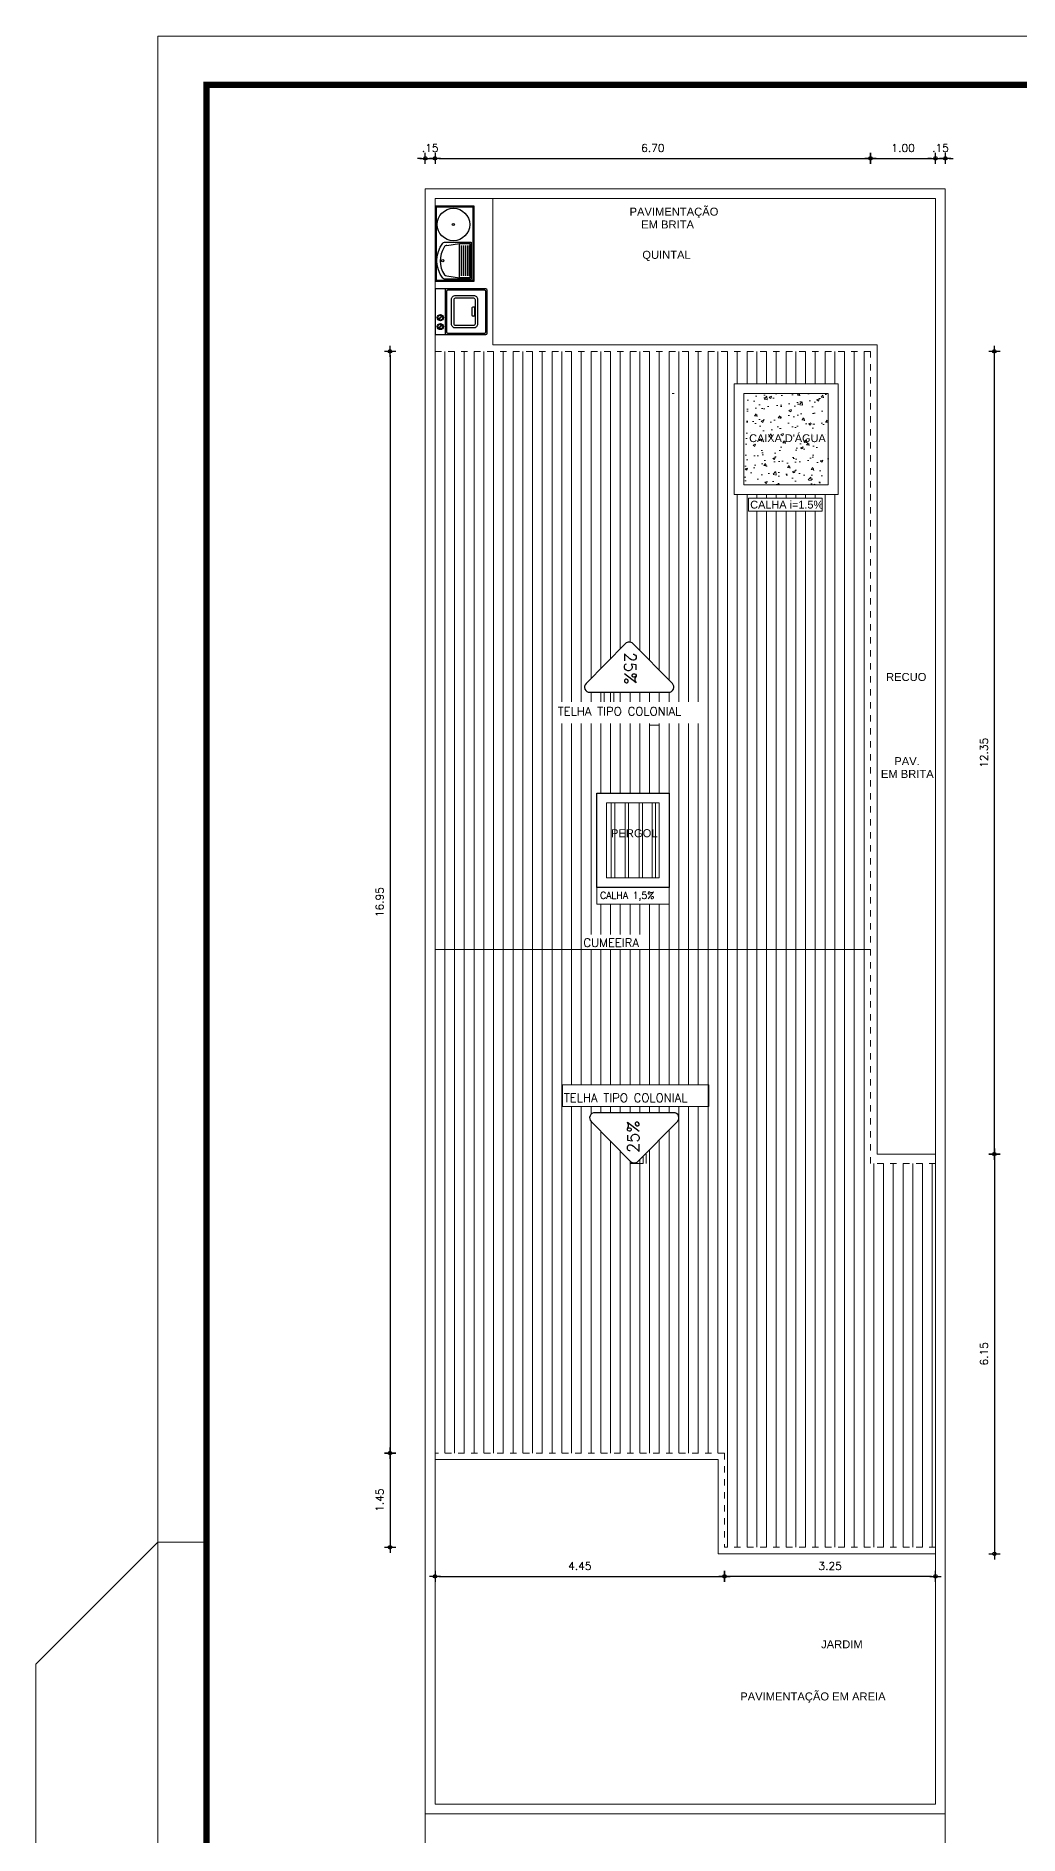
# Model space of a CAD drawing. Header units: millimetres. Extents: x 4595 to 4915, y 2085 to 2243.
# Drawn here: x 4621.75 to 4636.88, y 2152.09 to 2179.77 of the extents above; entities that cross this region are included whole.
import ezdxf

# ---------------------------------------------------------------- set-up
doc = ezdxf.new("R2010")
doc.units = ezdxf.units.MM
doc.header["$LTSCALE"] = 0.8
doc.linetypes.add('HIDDEN', pattern=[0.375, 0.25, -0.125])
doc.linetypes.add('HIDDEN2', pattern=[0.1875, 0.125, -0.0625])
for name, color, linetype in [('02', 2, 'Continuous'), ('BANHO_COZINHA', 7, 'Continuous'), ('DIVERSOS', 4, 'Continuous'), ('MOBIL-I', 251, 'Continuous'), ('MOVEIS', 7, 'Continuous'), ('parede', 2, 'Continuous'), ('PISO', 8, 'Continuous'), ('PORTAS', 3, 'Continuous'), ('texto pequeno', 3, 'Continuous'), ('TEXTO0', 7, 'Continuous'), ('TEXTO2', 3, 'Continuous')]:
    doc.layers.add(name, color=color, linetype=linetype)
doc.styles.add('ADITIVOCAD', font='ROMANS.shx')
doc.styles.add('SANSSERIF', font='sas_____.pfb', dxfattribs={"height": 1})
doc.styles.get("Standard").update_dxf_attribs({"font": 'txt.shx', "height": 0.12})
doc.dimstyles.new('ESCALA50', dxfattribs={"dimtxt": 0.1, "dimasz": 0.06, "dimexe": 0.18, "dimexo": 0.06, "dimgap": 0.1, "dimtad": 1, "dimzin": 4, "dimdsep": 46, "dimtxsty": 'Standard', "dimblk1": 'BOLA', "dimblk2": 'BOLA', "dimsah": 1, "dimcen": -0.06, "dimse1": 1, "dimse2": 1, "dimclrd": 7, "dimclrt": 3, "dimadec": 0, "dimazin": 0, "dimtfac": 1, "dimtix": 1, "dimtmove": 0, "dimatfit": 3, "dimldrblk": 'BOLA', "dimfxl": 0, "dimtolj": 1, "dimtzin": 4, "dimarcsym": 0})

# ---------------------------------------------------------------- blocks, each defined once
blk = doc.blocks.new('ADC_SETA3')
blk.add_lwpolyline([(-0.303, 0), (0.303, 0, 0.668179), (0.332, 0.068), (0.028, 0.375, 0.414214), (-0.028, 0.375), (-0.332, 0.068, 0.668179), (-0.303, 0), (-0.303, 0)], format="xyb")
blk = doc.blocks.new('TANQUE2')
at = {"layer": 'BANHO_COZINHA'}
for p, q in [((-0.494, -0.182), (-0.524, -0.377)), ((-0.029, -0.182), (0.001, -0.377)), ((-0.524, -0.377), (0.001, -0.377)), ((-0.493, -0.407), (-0.029, -0.407)), ((-0.493, -0.437), (-0.029, -0.437)), ((-0.493, -0.467), (-0.029, -0.467)), ((-0.493, -0.497), (-0.029, -0.497)), ((-0.493, -0.527), (-0.029, -0.527))]:
    blk.add_line(p, q, dxfattribs=at)
for points in [[(-0.575, -0.6), (0.575, -0.6), (0.575, 0), (-0.575, 0)], [(0.56, -0.015), (-0.56, -0.015), (-0.56, -0.585), (0.56, -0.585)]]:
    blk.add_lwpolyline(points, close=True, dxfattribs=at)
blk.add_lwpolyline([(-0.544, -0.141, -0.153737), (-0.529, -0.12, -0.338906), (0.007, -0.12, -0.256007), (0.021, -0.145), (0.021, -0.557), (-0.544, -0.557)], format="xyb", close=True, dxfattribs=at)
blk.add_lwpolyline([(0.001, -0.377), (0.001, -0.537), (-0.524, -0.537), (-0.524, -0.377, -0.125189)], format="xyb", dxfattribs=at)
for centre, radius in [((-0.261, -0.118), 0.0177), ((0.295, -0.283), 0.25), ((0.295, -0.283), 0.0177)]:
    blk.add_circle(centre, radius, dxfattribs=at)
for centre, radius, start, end in [((-0.444, -0.182), 0.05, 132.7383, 180), ((-0.261, -0.47), 0.391, 57.7458, 123.7499), ((-0.079, -0.182), 0.05, 0, 57.7458)]:
    blk.add_arc(centre, radius, start, end, dxfattribs=at)
blk = doc.blocks.new('MAQ_LAV')
at = {"layer": 'MOVEIS'}
for p, q in [((0.7, 0), (0, 0)), ((0, 0), (0, -0.78)), ((0.7, -0.78), (0.7, 0)), ((0.7, -0.15), (0, -0.15)), ((0.02, -0.19), (0.02, -0.76)), ((0.66, -0.17), (0.04, -0.17)), ((0.144, -0.107), (0.092, -0.055)), ((0.151, -0.1), (0.099, -0.048)), ((0.281, -0.107), (0.229, -0.055)), ((0.288, -0.1), (0.237, -0.048)), ((0.68, -0.76), (0.68, -0.19)), ((0.02, -0.8), (0.68, -0.8)), ((0.04, -0.78), (0.66, -0.78)), ((0.28, -0.603), (0.28, -0.583)), ((0.42, -0.603), (0.28, -0.603)), ((0.4, -0.563), (0.3, -0.563)), ((0.42, -0.603), (0.42, -0.583))]:
    blk.add_line(p, q, dxfattribs=at)
for points in [[(0.16, -0.65, -0.414214), (0.1, -0.59), (0.1, -0.31, -0.414214), (0.16, -0.25), (0.54, -0.25, -0.414214), (0.6, -0.31), (0.6, -0.59, -0.414214), (0.54, -0.65)], [(0.16, -0.612, -0.414214), (0.138, -0.59), (0.138, -0.31, -0.414214), (0.16, -0.288), (0.54, -0.288, -0.414214), (0.562, -0.31), (0.562, -0.59, -0.414214), (0.54, -0.612)]]:
    blk.add_lwpolyline(points, format="xyb", close=True, dxfattribs=at)
for centre, radius in [((0.122, -0.078), 0.0468), ((0.122, -0.078), 0.037), ((0.259, -0.078), 0.0468), ((0.259, -0.078), 0.037)]:
    blk.add_circle(centre, radius, dxfattribs=at)
for centre, start, end in [((0.04, -0.19), 90, 180), ((0.66, -0.19), 0, 90), ((0.02, -0.78), 180, 270), ((0.04, -0.76), 180, 270), ((0.3, -0.583), 90, 180), ((0.4, -0.583), 360, 90), ((0.66, -0.76), 270, 0), ((0.68, -0.78), 270, 0)]:
    blk.add_arc(centre, 0.02, start, end, dxfattribs=at)
blk = doc.blocks.new('BOLA')
for p, q in [((-1.44, 0), (1.44, 0)), ((0, -1.44), (0, 1.44))]:
    blk.add_line(p, q)
blk.add_circle((0, 0), 0.452)
blk = doc.blocks.new('*D832')
at = {"layer": 'Defpoints', "color": 0, "transparency": 16777216}
for p in [(4634.593, 2174.918), (4636.499, 2174.918), (4635.593, 2162.568)]:
    blk.add_point(p, dxfattribs=at)
at = {"layer": 'PORTAS', "color": 7, "lineweight": -2, "transparency": 16777216}
blk.add_line((4636.499, 2162.628), (4636.499, 2174.858), dxfattribs=at)
at = {"layer": 'PORTAS', "color": 7, "lineweight": -2, "transparency": 16777216, "xscale": 0.06, "yscale": 0.06, "zscale": 0.06}
for p, rotation in [((4636.499, 2174.918), 90), ((4636.499, 2162.568), 270)]:
    blk.add_blockref('BOLA', p, dxfattribs=dict(at, rotation=rotation))
at = {"layer": 'PORTAS', "color": 3, "lineweight": 13, "transparency": 16777216, "insert": (4636.339, 2168.743), "char_height": 0.12, "attachment_point": 5, "rotation": 90}
blk.add_mtext('\\A1;12.35', dxfattribs=at)
blk = doc.blocks.new('*D833')
at = {"layer": 'Defpoints', "color": 0, "transparency": 16777216}
for p in [(4635.593, 2162.568), (4635.593, 2156.418), (4636.499, 2156.418)]:
    blk.add_point(p, dxfattribs=at)
at = {"layer": 'PORTAS', "color": 7, "lineweight": -2, "transparency": 16777216}
blk.add_line((4636.499, 2162.508), (4636.499, 2156.478), dxfattribs=at)
at = {"layer": 'PORTAS', "color": 7, "lineweight": -2, "transparency": 16777216, "xscale": 0.06, "yscale": 0.06, "zscale": 0.06}
for p, rotation in [((4636.499, 2162.568), 90), ((4636.499, 2156.418), 270)]:
    blk.add_blockref('BOLA', p, dxfattribs=dict(at, rotation=rotation))
at = {"layer": 'PORTAS', "color": 3, "lineweight": 13, "transparency": 16777216, "insert": (4636.339, 2159.493), "char_height": 0.12, "attachment_point": 5, "rotation": 90}
blk.add_mtext('\\A1;6.15', dxfattribs=at)
blk = doc.blocks.new('*D843')
at = {"layer": 'Defpoints', "color": 0, "transparency": 16777216}
for p in [(4627.893, 2174.918), (4627.201, 2157.968), (4627.893, 2157.968)]:
    blk.add_point(p, dxfattribs=at)
at = {"layer": 'PORTAS', "color": 7, "lineweight": -2, "transparency": 16777216}
blk.add_line((4627.201, 2174.858), (4627.201, 2158.028), dxfattribs=at)
at = {"layer": 'PORTAS', "color": 7, "lineweight": -2, "transparency": 16777216, "xscale": 0.06, "yscale": 0.06, "zscale": 0.06}
for p, rotation in [((4627.201, 2174.918), 90), ((4627.201, 2157.968), 270)]:
    blk.add_blockref('BOLA', p, dxfattribs=dict(at, rotation=rotation))
at = {"layer": 'PORTAS', "color": 3, "lineweight": 13, "transparency": 16777216, "insert": (4627.041, 2166.443), "char_height": 0.12, "attachment_point": 5, "rotation": 90}
blk.add_mtext('\\A1;16.95', dxfattribs=at)
blk = doc.blocks.new('*D844')
at = {"layer": 'Defpoints', "color": 0, "transparency": 16777216}
for p in [(4634.593, 2177.888), (4627.893, 2177.469), (4634.593, 2177.469)]:
    blk.add_point(p, dxfattribs=at)
at = {"layer": 'PORTAS', "color": 7, "lineweight": -2, "transparency": 16777216}
blk.add_line((4627.953, 2177.888), (4634.533, 2177.888), dxfattribs=at)
at = {"layer": 'PORTAS', "color": 7, "lineweight": -2, "transparency": 16777216, "xscale": 0.06, "yscale": 0.06, "zscale": 0.06, "rotation": 180}
blk.add_blockref('BOLA', (4627.893, 2177.888), dxfattribs=at)
at = {"layer": 'PORTAS', "color": 7, "lineweight": -2, "transparency": 16777216, "xscale": 0.06, "yscale": 0.06, "zscale": 0.06}
blk.add_blockref('BOLA', (4634.593, 2177.888), dxfattribs=at)
at = {"layer": 'PORTAS', "color": 3, "lineweight": 13, "transparency": 16777216, "insert": (4631.243, 2178.048), "char_height": 0.12, "attachment_point": 5}
blk.add_mtext('\\A1;6.70', dxfattribs=at)
blk = doc.blocks.new('*D845')
at = {"layer": 'Defpoints', "color": 0, "transparency": 16777216}
for p in [(4635.592, 2177.888), (4634.593, 2177.469), (4635.592, 2177.469)]:
    blk.add_point(p, dxfattribs=at)
at = {"layer": 'PORTAS', "color": 7, "lineweight": -2, "transparency": 16777216}
blk.add_line((4634.653, 2177.888), (4635.532, 2177.888), dxfattribs=at)
at = {"layer": 'PORTAS', "color": 7, "lineweight": -2, "transparency": 16777216, "xscale": 0.06, "yscale": 0.06, "zscale": 0.06, "rotation": 180}
blk.add_blockref('BOLA', (4634.593, 2177.888), dxfattribs=at)
at = {"layer": 'PORTAS', "color": 7, "lineweight": -2, "transparency": 16777216, "xscale": 0.06, "yscale": 0.06, "zscale": 0.06}
blk.add_blockref('BOLA', (4635.592, 2177.888), dxfattribs=at)
at = {"layer": 'PORTAS', "color": 3, "lineweight": 13, "transparency": 16777216, "insert": (4635.093, 2178.048), "char_height": 0.12, "attachment_point": 5}
blk.add_mtext('\\A1;1.00', dxfattribs=at)
blk = doc.blocks.new('*D846')
at = {"layer": 'Defpoints', "color": 0, "transparency": 16777216}
for p in [(4627.893, 2157.825), (4632.347, 2157.825), (4632.347, 2156.071)]:
    blk.add_point(p, dxfattribs=at)
at = {"layer": 'PORTAS', "color": 7, "lineweight": -2, "transparency": 16777216}
blk.add_line((4627.953, 2156.071), (4632.287, 2156.071), dxfattribs=at)
at = {"layer": 'PORTAS', "color": 7, "lineweight": -2, "transparency": 16777216, "xscale": 0.06, "yscale": 0.06, "zscale": 0.06, "rotation": 180}
blk.add_blockref('BOLA', (4627.893, 2156.071), dxfattribs=at)
at = {"layer": 'PORTAS', "color": 7, "lineweight": -2, "transparency": 16777216, "xscale": 0.06, "yscale": 0.06, "zscale": 0.06}
blk.add_blockref('BOLA', (4632.347, 2156.071), dxfattribs=at)
at = {"layer": 'PORTAS', "color": 3, "lineweight": 13, "transparency": 16777216, "insert": (4630.12, 2156.231), "char_height": 0.12, "attachment_point": 5}
blk.add_mtext('\\A1;4.45', dxfattribs=at)
blk = doc.blocks.new('*D847')
at = {"layer": 'Defpoints', "color": 0, "transparency": 16777216}
for p in [(4632.347, 2156.375), (4635.593, 2156.375), (4632.347, 2156.071)]:
    blk.add_point(p, dxfattribs=at)
at = {"layer": 'PORTAS', "color": 7, "lineweight": -2, "transparency": 16777216}
blk.add_line((4635.533, 2156.071), (4632.407, 2156.071), dxfattribs=at)
at = {"layer": 'PORTAS', "color": 7, "lineweight": -2, "transparency": 16777216, "xscale": 0.06, "yscale": 0.06, "zscale": 0.06, "rotation": 180}
blk.add_blockref('BOLA', (4632.347, 2156.071), dxfattribs=at)
at = {"layer": 'PORTAS', "color": 7, "lineweight": -2, "transparency": 16777216, "xscale": 0.06, "yscale": 0.06, "zscale": 0.06}
blk.add_blockref('BOLA', (4635.593, 2156.071), dxfattribs=at)
at = {"layer": 'PORTAS', "color": 3, "lineweight": 13, "transparency": 16777216, "insert": (4633.97, 2156.231), "char_height": 0.12, "attachment_point": 5}
blk.add_mtext('\\A1;3.25', dxfattribs=at)
blk = doc.blocks.new('*D848')
at = {"layer": 'Defpoints', "color": 0, "transparency": 16777216}
for p in [(4628.548, 2157.968), (4627.201, 2156.518), (4628.548, 2156.518)]:
    blk.add_point(p, dxfattribs=at)
at = {"layer": 'PORTAS', "color": 7, "lineweight": -2, "transparency": 16777216}
blk.add_line((4627.201, 2157.908), (4627.201, 2156.578), dxfattribs=at)
at = {"layer": 'PORTAS', "color": 7, "lineweight": -2, "transparency": 16777216, "xscale": 0.06, "yscale": 0.06, "zscale": 0.06}
for p, rotation in [((4627.201, 2157.968), 90), ((4627.201, 2156.518), 270)]:
    blk.add_blockref('BOLA', p, dxfattribs=dict(at, rotation=rotation))
at = {"layer": 'PORTAS', "color": 3, "lineweight": 13, "transparency": 16777216, "insert": (4627.041, 2157.243), "char_height": 0.12, "attachment_point": 5, "rotation": 90}
blk.add_mtext('\\A1;1.45', dxfattribs=at)
blk = doc.blocks.new('*D946')
at = {"layer": 'Defpoints', "color": 0, "transparency": 16777216}
for p in [(4627.893, 2177.888), (4627.743, 2177.418), (4627.893, 2177.418)]:
    blk.add_point(p, dxfattribs=at)
at = {"layer": 'PORTAS', "color": 7, "lineweight": -2, "transparency": 16777216}
for p, q in [((4627.683, 2177.888), (4627.623, 2177.888)), ((4627.743, 2177.888), (4627.893, 2177.888)), ((4627.953, 2177.888), (4628.013, 2177.888))]:
    blk.add_line(p, q, dxfattribs=at)
at = {"layer": 'PORTAS', "color": 7, "lineweight": -2, "transparency": 16777216, "xscale": 0.06, "yscale": 0.06, "zscale": 0.06}
blk.add_blockref('BOLA', (4627.743, 2177.888), dxfattribs=at)
at = {"layer": 'PORTAS', "color": 7, "lineweight": -2, "transparency": 16777216, "xscale": 0.06, "yscale": 0.06, "zscale": 0.06, "rotation": 180}
blk.add_blockref('BOLA', (4627.893, 2177.888), dxfattribs=at)
at = {"layer": 'PORTAS', "color": 3, "lineweight": 13, "transparency": 16777216, "insert": (4627.818, 2178.048), "char_height": 0.12, "attachment_point": 5}
blk.add_mtext('\\A1;.15', dxfattribs=at)
blk = doc.blocks.new('*D947')
at = {"layer": 'Defpoints', "color": 0, "transparency": 16777216}
for p in [(4635.743, 2177.888), (4635.593, 2177.268), (4635.743, 2177.418)]:
    blk.add_point(p, dxfattribs=at)
at = {"layer": 'PORTAS', "color": 7, "lineweight": -2, "transparency": 16777216}
for p, q in [((4635.533, 2177.888), (4635.473, 2177.888)), ((4635.593, 2177.888), (4635.743, 2177.888)), ((4635.803, 2177.888), (4635.863, 2177.888))]:
    blk.add_line(p, q, dxfattribs=at)
at = {"layer": 'PORTAS', "color": 7, "lineweight": -2, "transparency": 16777216, "xscale": 0.06, "yscale": 0.06, "zscale": 0.06}
blk.add_blockref('BOLA', (4635.593, 2177.888), dxfattribs=at)
at = {"layer": 'PORTAS', "color": 7, "lineweight": -2, "transparency": 16777216, "xscale": 0.06, "yscale": 0.06, "zscale": 0.06, "rotation": 180}
blk.add_blockref('BOLA', (4635.743, 2177.888), dxfattribs=at)
at = {"layer": 'PORTAS', "color": 3, "lineweight": 13, "transparency": 16777216, "insert": (4635.668, 2178.048), "char_height": 0.12, "attachment_point": 5}
blk.add_mtext('\\A1;.15', dxfattribs=at)

msp = doc.modelspace()

# ---------------------------------------------------------------- hatches: boundary and pattern name
at = {"layer": 'DIVERSOS', "lineweight": 13}
h = msp.add_hatch(dxfattribs=at)
h.set_pattern_fill('AR-CONC', color=0, scale=0.002, style=0)
h.set_pattern_definition([(50, (3262.96196, 876.0779), (0.36436934, -0.03187817), [0.0381, -0.4191]), (355, (3262.96196, 876.0779), (-0.07048565, 0.382113286), [0.03048, -0.33528]), (100.451, (3262.99232, 876.07523), (0.293885003, 0.350233376), [0.03238, -0.35618]), (46.1842, (3262.96196, 876.1795), (0.54215808, -0.08408466), [0.05715, -0.62865]), (96.6356, (3263.00714, 876.1725), (0.47480847, 0.49485111), [0.04857, -0.53427]), (351.184, (3262.96196, 876.1795), (0.47480921, 0.49485024), [0.04572, -0.50292]), (21, (3263.01276, 876.1541), (0.30322976, -0.204531037), [0.0381, -0.4191]), (326, (3263.01276, 876.1541), (0.12360406, 0.36837593), [0.03048, -0.33528]), (71.4514, (3263.03803, 876.13704), (0.42683298, 0.163845715), [0.03238, -0.35618]), (37.5, (3262.96196, 876.07789), (0.0061772065, 0.169110078), [0, -0.331216, 0, -0.34036, 0, -0.33655]), (7.5, (3262.96196, 876.07789), (0.133639325, 0.20036115), [0, -0.194056, 0, -0.323596, 0, -0.12827]), (327.5, (3262.84867, 876.07789), (0.27118119, -0.011457488), [0, -0.127, 0, -0.39624, 0, -0.52578]), (317.5, (3262.79787, 876.07789), (0.296258363, 0.050852982), [0, -0.1651, 0, -0.263144, 0, -0.37338])])
h.paths.add_polyline_path([(4633.943, 2174.268), (4633.943, 2172.866), (4632.643, 2172.866), (4632.643, 2174.268)])
edge = h.paths.add_edge_path()
edge.add_line((4633.943, 2174.268), (4633.84, 2174.338))

# ---------------------------------------------------------------- linework, layer by layer
at = {"layer": '02', "color": 0, "lineweight": 13}
for p, q in [((4635.743, 2177.418), (4627.743, 2177.418)), ((4627.743, 2177.418), (4627.743, 2152.418)), ((4627.743, 2177.418), (4627.743, 2173.868)), ((4635.593, 2177.268), (4627.893, 2177.268)), ((4635.593, 2162.568), (4635.593, 2177.268)), ((4635.743, 2152.418), (4635.743, 2177.418)), ((4627.893, 2174.268), (4627.893, 2160.673)), ((4627.893, 2174.268), (4627.893, 2172.718)), ((4635.593, 2162.568), (4635.593, 2158.468)), ((4627.893, 2160.523), (4627.893, 2160.513)), ((4627.893, 2160.513), (4627.893, 2152.568)), ((4635.593, 2158.468), (4635.593, 2156.418)), ((4635.593, 2156.418), (4635.593, 2152.568)), ((4627.743, 2152.418), (4635.743, 2152.418)), ((4627.893, 2152.568), (4635.593, 2152.568))]:
    msp.add_line(p, q, dxfattribs=at)
at = {"layer": '02', "color": 0, "linetype": 'HIDDEN', "lineweight": 13}
for p, q in [((4632.643, 2174.268), (4633.943, 2174.268)), ((4632.643, 2174.268), (4633.943, 2174.268)), ((4633.943, 2174.268), (4633.043, 2174.268)), ((4633.943, 2172.868), (4633.943, 2174.268)), ((4633.143, 2172.868), (4633.143, 2172.866)), ((4633.843, 2172.718), (4633.943, 2172.718)), ((4630.493, 2169.527), (4630.493, 2169.673)), ((4630.643, 2169.527), (4630.643, 2169.673)), ((4631.193, 2168.12), (4631.193, 2168.318)), ((4631.193, 2166.818), (4631.193, 2166.82)), ((4630.893, 2165.946), (4630.893, 2166.413)), ((4630.893, 2163.635), (4630.893, 2165.716)), ((4631.043, 2163.635), (4631.043, 2165.716)), ((4630.893, 2163.204), (4630.893, 2163.3)), ((4631.043, 2163.204), (4631.043, 2163.3)), ((4630.893, 2162.423), (4630.893, 2162.463)), ((4630.893, 2162.423), (4631.143, 2162.423)), ((4631.093, 2162.534), (4631.093, 2162.423))]:
    msp.add_line(p, q, dxfattribs=at)
at = {"layer": '02', "color": 0, "lineweight": 13}
for points in [[(4630.657, 2167.97), (4630.604, 2167.97), (4630.604, 2166.82), (4630.657, 2166.82)], [(4630.657, 2167.97), (4630.604, 2167.97), (4630.604, 2166.82), (4630.657, 2166.82)], [(4630.871, 2167.97), (4630.819, 2167.97), (4630.819, 2166.82), (4630.871, 2166.82)], [(4630.871, 2167.97), (4630.819, 2167.97), (4630.819, 2166.82), (4630.871, 2166.82)], [(4630.871, 2167.97), (4630.819, 2167.97), (4630.819, 2166.82), (4630.871, 2166.82)], [(4630.871, 2167.97), (4630.819, 2167.97), (4630.819, 2166.82), (4630.871, 2166.82)], [(4631.086, 2167.97), (4631.033, 2167.97), (4631.033, 2166.82), (4631.086, 2166.82)], [(4631.086, 2167.97), (4631.033, 2167.97), (4631.033, 2166.82), (4631.086, 2166.82)], [(4631.086, 2167.97), (4631.033, 2167.97), (4631.033, 2166.82), (4631.086, 2166.82)], [(4631.086, 2167.97), (4631.033, 2167.97), (4631.033, 2166.82), (4631.086, 2166.82)], [(4631.286, 2167.97), (4631.233, 2167.97), (4631.233, 2166.82), (4631.286, 2166.82)], [(4631.286, 2167.97), (4631.233, 2167.97), (4631.233, 2166.82), (4631.286, 2166.82)]]:
    msp.add_lwpolyline(points, close=True, dxfattribs=at)
at = {"layer": 'MOBIL-I', "color": 0, "linetype": 'HIDDEN', "lineweight": 13}
msp.add_line((4633.943, 2174.268), (4633.943, 2173.718), dxfattribs=at)
at = {"layer": 'MOVEIS', "color": 0, "lineweight": 13}
msp.add_line((4635.593, 2159.168), (4635.593, 2158.468), dxfattribs=at)
at = {"layer": 'parede', "color": 0, "lineweight": 13}
msp.add_line((4627.742, 2163.827), (4627.742, 2164.068), dxfattribs=at)
at = {"layer": 'PISO', "color": 0, "lineweight": 13}
for p, q in [((4627.743, 2152.418), (4627.743, 2150.418)), ((4635.743, 2152.418), (4635.743, 2150.418))]:
    msp.add_line(p, q, dxfattribs=at)
at = {"layer": 'PORTAS', "color": 0, "lineweight": 13}
for p, q in [((4627.893, 2177.268), (4627.893, 2174.918)), ((4628.783, 2175.018), (4628.783, 2177.268)), ((4628.783, 2175.018), (4634.693, 2175.018)), ((4634.693, 2162.568), (4634.693, 2175.018)), ((4627.893, 2174.918), (4627.893, 2157.868)), ((4628.043, 2174.918), (4628.043, 2157.968)), ((4628.193, 2174.918), (4628.193, 2157.968)), ((4628.343, 2174.918), (4628.343, 2157.968)), ((4628.493, 2174.918), (4628.493, 2157.968)), ((4628.643, 2174.918), (4628.643, 2157.968)), ((4628.793, 2174.918), (4628.793, 2157.968)), ((4628.943, 2174.918), (4628.943, 2157.968)), ((4629.093, 2174.918), (4629.093, 2157.968)), ((4629.243, 2174.918), (4629.243, 2157.968)), ((4629.393, 2174.918), (4629.393, 2157.968)), ((4629.543, 2174.918), (4629.543, 2157.968)), ((4629.693, 2174.918), (4629.693, 2157.968)), ((4629.843, 2174.918), (4629.843, 2169.527)), ((4629.993, 2174.918), (4629.993, 2169.527)), ((4630.143, 2174.918), (4630.143, 2169.527)), ((4630.293, 2174.918), (4630.293, 2169.887)), ((4630.443, 2174.918), (4630.443, 2170.038)), ((4630.593, 2174.918), (4630.593, 2170.189)), ((4630.743, 2174.918), (4630.743, 2170.341)), ((4630.893, 2174.918), (4630.893, 2170.444)), ((4631.043, 2174.918), (4631.043, 2170.314)), ((4631.193, 2174.918), (4631.193, 2170.163)), ((4631.343, 2174.918), (4631.343, 2170.011)), ((4631.493, 2174.918), (4631.493, 2169.86)), ((4631.643, 2174.918), (4631.643, 2169.527)), ((4631.793, 2174.918), (4631.793, 2169.527)), ((4631.943, 2174.918), (4631.943, 2169.527)), ((4632.093, 2174.918), (4632.093, 2157.968)), ((4632.243, 2174.918), (4632.243, 2157.968)), ((4632.393, 2174.918), (4632.393, 2156.518)), ((4632.543, 2174.918), (4632.543, 2174.418)), ((4632.693, 2174.918), (4632.693, 2174.418)), ((4632.843, 2174.918), (4632.843, 2174.418)), ((4632.993, 2174.918), (4632.993, 2174.418)), ((4633.143, 2174.918), (4633.143, 2174.418)), ((4633.293, 2174.918), (4633.293, 2174.418)), ((4633.443, 2174.918), (4633.443, 2174.418)), ((4633.593, 2174.918), (4633.593, 2174.418)), ((4633.743, 2174.918), (4633.743, 2174.418)), ((4633.893, 2174.918), (4633.893, 2174.418)), ((4634.043, 2174.918), (4634.043, 2174.418)), ((4634.193, 2174.918), (4634.193, 2156.518)), ((4634.343, 2174.918), (4634.343, 2156.518)), ((4634.493, 2174.918), (4634.493, 2156.518)), ((4632.543, 2172.716), (4632.543, 2156.518)), ((4632.693, 2172.716), (4632.693, 2156.518)), ((4632.843, 2172.716), (4632.843, 2172.657)), ((4632.993, 2172.716), (4632.993, 2172.657)), ((4633.143, 2172.716), (4633.143, 2172.657)), ((4633.293, 2172.716), (4633.293, 2172.657)), ((4633.443, 2172.716), (4633.443, 2172.657)), ((4633.593, 2172.716), (4633.593, 2172.657)), ((4633.743, 2172.716), (4633.743, 2172.657)), ((4633.893, 2172.716), (4633.893, 2156.518)), ((4634.043, 2172.716), (4634.043, 2156.518)), ((4632.843, 2172.458), (4632.843, 2156.518)), ((4632.993, 2172.458), (4632.993, 2156.518)), ((4633.143, 2172.458), (4633.143, 2156.518)), ((4633.293, 2172.458), (4633.293, 2156.518)), ((4633.443, 2172.458), (4633.443, 2156.518)), ((4633.593, 2172.458), (4633.593, 2156.518)), ((4633.743, 2172.458), (4633.743, 2156.518)), ((4630.293, 2169.673), (4630.293, 2169.527)), ((4630.443, 2169.673), (4630.443, 2169.527)), ((4630.593, 2169.673), (4630.593, 2169.527)), ((4630.743, 2169.673), (4630.743, 2169.527)), ((4630.893, 2169.673), (4630.893, 2169.527)), ((4631.043, 2169.673), (4631.043, 2169.527)), ((4631.193, 2169.673), (4631.193, 2169.527)), ((4631.343, 2169.673), (4631.343, 2169.527)), ((4631.493, 2169.673), (4631.493, 2169.527)), ((4629.843, 2169.191), (4629.843, 2157.968)), ((4629.993, 2169.191), (4629.993, 2163.635)), ((4630.143, 2169.191), (4630.143, 2163.635)), ((4630.293, 2169.191), (4630.293, 2165.946)), ((4630.443, 2169.191), (4630.443, 2168.12)), ((4630.593, 2169.191), (4630.593, 2168.12)), ((4630.743, 2169.191), (4630.743, 2168.12)), ((4630.893, 2169.191), (4630.893, 2168.12)), ((4631.043, 2169.191), (4631.043, 2168.12)), ((4631.193, 2169.191), (4631.193, 2168.12)), ((4631.193, 2169.191), (4631.193, 2168.12)), ((4631.343, 2169.191), (4631.343, 2168.12)), ((4631.493, 2169.191), (4631.493, 2163.635)), ((4631.643, 2169.191), (4631.643, 2163.635)), ((4631.793, 2169.191), (4631.793, 2163.635)), ((4631.943, 2169.191), (4631.943, 2163.635)), ((4631.193, 2168.12), (4630.38, 2168.12)), ((4630.38, 2168.12), (4630.38, 2166.67)), ((4630.38, 2168.12), (4631.34, 2168.12)), ((4631.343, 2168.12), (4630.53, 2168.12)), ((4630.38, 2167.97), (4630.38, 2166.82)), ((4631.343, 2167.97), (4630.53, 2167.97)), ((4630.53, 2167.97), (4630.53, 2166.82)), ((4631.343, 2167.97), (4630.53, 2167.97)), ((4630.53, 2167.97), (4630.53, 2166.82)), ((4631.343, 2167.97), (4631.343, 2166.818)), ((4630.53, 2166.82), (4631.343, 2166.818)), ((4630.38, 2166.67), (4631.34, 2166.667)), ((4630.53, 2166.67), (4631.34, 2166.667)), ((4630.443, 2166.413), (4630.443, 2165.946)), ((4630.593, 2166.413), (4630.593, 2165.946)), ((4630.743, 2166.413), (4630.743, 2165.946)), ((4630.893, 2166.413), (4630.893, 2165.946)), ((4631.043, 2166.413), (4631.043, 2165.946)), ((4631.193, 2166.413), (4631.193, 2163.635)), ((4631.343, 2166.413), (4631.343, 2163.635)), ((4634.593, 2165.718), (4627.89, 2165.718)), ((4630.293, 2165.716), (4630.293, 2163.635)), ((4630.443, 2165.716), (4630.443, 2163.635)), ((4630.593, 2165.716), (4630.593, 2163.635)), ((4630.743, 2165.716), (4630.743, 2163.635)), ((4630.893, 2165.716), (4630.893, 2163.635)), ((4631.043, 2165.716), (4631.043, 2163.635)), ((4629.993, 2163.3), (4629.993, 2157.968)), ((4630.143, 2163.3), (4630.143, 2157.968)), ((4630.293, 2163.3), (4630.293, 2163.179)), ((4630.443, 2163.3), (4630.443, 2163.204)), ((4630.593, 2163.3), (4630.593, 2163.204)), ((4630.743, 2163.3), (4630.743, 2163.204)), ((4630.893, 2163.3), (4630.893, 2163.204)), ((4631.043, 2163.3), (4631.043, 2163.204)), ((4631.193, 2163.3), (4631.193, 2163.204)), ((4631.343, 2163.3), (4631.343, 2163.204)), ((4631.493, 2163.3), (4631.493, 2163.204)), ((4631.643, 2163.3), (4631.643, 2163.142)), ((4631.793, 2163.3), (4631.793, 2157.968)), ((4631.943, 2163.3), (4631.943, 2157.968)), ((4630.293, 2163.069), (4630.293, 2157.968)), ((4630.443, 2162.918), (4630.443, 2157.968)), ((4631.493, 2162.937), (4631.493, 2157.968)), ((4631.643, 2163.106), (4631.643, 2157.968)), ((4630.593, 2162.766), (4630.593, 2157.968)), ((4630.743, 2162.615), (4630.743, 2157.968)), ((4631.193, 2162.635), (4631.193, 2157.968)), ((4631.343, 2162.786), (4631.343, 2157.968)), ((4634.693, 2162.568), (4635.593, 2162.568)), ((4630.893, 2162.463), (4630.893, 2157.968)), ((4631.043, 2162.483), (4631.043, 2157.968)), ((4634.643, 2162.423), (4634.643, 2156.518)), ((4634.793, 2162.423), (4634.793, 2156.518)), ((4634.943, 2162.423), (4634.943, 2156.518)), ((4635.093, 2162.423), (4635.093, 2156.518)), ((4635.243, 2162.423), (4635.243, 2156.518)), ((4635.393, 2162.423), (4635.393, 2156.518)), ((4635.543, 2162.423), (4635.543, 2156.518)), ((4632.247, 2157.868), (4627.893, 2157.868)), ((4632.247, 2157.868), (4632.247, 2156.418)), ((4635.593, 2156.418), (4632.247, 2156.418))]:
    msp.add_line(p, q, dxfattribs=at)
at = {"layer": 'PORTAS', "color": 0, "linetype": 'HIDDEN2', "lineweight": 13}
for p, q in [((4627.893, 2174.918), (4634.593, 2174.918)), ((4634.593, 2162.423), (4634.593, 2174.918)), ((4635.593, 2162.423), (4634.593, 2162.423)), ((4632.347, 2157.968), (4627.893, 2157.968)), ((4632.347, 2157.968), (4632.347, 2156.518)), ((4635.593, 2156.518), (4632.347, 2156.518))]:
    msp.add_line(p, q, dxfattribs=at)
at = {"layer": 'PORTAS', "color": 0, "linetype": 'HIDDEN', "lineweight": 13}
for p, q in [((4631.543, 2174.268), (4631.57, 2174.268)), ((4631.343, 2168.268), (4631.343, 2168.318))]:
    msp.add_line(p, q, dxfattribs=at)
at = {"layer": 'PORTAS', "color": 0, "lineweight": 13}
for points in [[(4634.093, 2172.716), (4632.493, 2172.716), (4632.493, 2174.418), (4634.093, 2174.418)], [(4632.643, 2172.866), (4633.943, 2172.866), (4633.943, 2174.268), (4632.643, 2174.268)], [(4633.943, 2172.866), (4632.643, 2172.866), (4632.643, 2174.268), (4633.943, 2174.268)], [(4630.38, 2166.67), (4631.493, 2166.67), (4631.493, 2166.413), (4630.38, 2166.413)], [(4629.854, 2163.635), (4632.104, 2163.635), (4632.104, 2163.3), (4629.854, 2163.3)]]:
    msp.add_lwpolyline(points, close=True, dxfattribs=at)
at = {"layer": 'PORTAS', "color": 0, "linetype": 'HIDDEN', "lineweight": 13}
for points in [[(4633.143, 2172.868), (4633.193, 2172.868), (4633.193, 2172.866)], [(4631.343, 2169.191), (4631.343, 2169.168), (4631.193, 2169.168), (4631.193, 2169.191)], [(4631.128, 2162.568), (4631.143, 2162.568), (4631.143, 2162.423), (4631.143, 2162.423)]]:
    msp.add_lwpolyline(points, dxfattribs=at)
at = {"layer": 'PORTAS', "color": 0}
msp.add_lwpolyline([(4630.38, 2168.12), (4631.493, 2168.12), (4631.493, 2166.667), (4630.38, 2166.667)], close=True, dxfattribs=at)
at = {"layer": 'TEXTO0', "color": 0, "linetype": 'ByBlock', "lineweight": 13}
for points in [[(4623.628, 2135.22), (4684.828, 2135.22), (4684.828, 2179.77), (4623.628, 2179.77)], [(4632.716, 2172.657), (4633.85, 2172.657), (4633.85, 2172.458), (4632.716, 2172.458)]]:
    msp.add_lwpolyline(points, close=True, dxfattribs=at)
at = {"layer": 'TEXTO0', "color": 0, "linetype": 'ByBlock', "lineweight": 13, "const_width": 0.1}
msp.add_lwpolyline([(4624.378, 2135.97), (4684.078, 2135.97), (4684.078, 2179.02), (4624.378, 2179.02)], close=True, dxfattribs=at)
at = {"layer": 'TEXTO0', "color": 0, "linetype": 'ByBlock', "lineweight": 13}
msp.add_lwpolyline([(4623.628, 2135.22), (4621.753, 2135.22), (4621.753, 2154.72), (4623.628, 2156.595), (4624.378, 2156.595)], dxfattribs=at)

# ---------------------------------------------------------------- block references
at = {"layer": 'DIVERSOS', "color": 0, "lineweight": 13, "xscale": 2, "yscale": 2, "zscale": 2}
msp.add_blockref('ADC_SETA3', (4630.88, 2169.673), dxfattribs=at)
at = {"layer": 'DIVERSOS', "color": 0, "lineweight": 13, "xscale": 2, "yscale": 2, "zscale": 2, "rotation": 180}
msp.add_blockref('ADC_SETA3', (4630.958, 2163.204), dxfattribs=at)
at = {"layer": 'PORTAS', "color": 0, "lineweight": 13, "rotation": 90}
for name, p in [('TANQUE2', (4627.893, 2176.575)), ('MAQ_LAV', (4627.897, 2175.178))]:
    msp.add_blockref(name, p, dxfattribs=at)

# ---------------------------------------------------------------- texts
at = {"layer": 'texto pequeno', "color": 0, "lineweight": 13, "style": 'SANSSERIF'}
for s, p in [("CAIXA D'ÁGUA", (4632.726, 2173.522)), ('CALHA i=1.5%%%', (4632.742, 2172.5))]:
    msp.add_text(s, height=0.12, dxfattribs=at).set_placement(p)
at = {"layer": 'TEXTO2', "color": 0, "lineweight": 13, "style": 'SANSSERIF'}
for s, height, p in [('PAVIMENTAÇÃO', 0.12312, (4630.886, 2177.006)), ('EM BRITA', 0.1231, (4631.065, 2176.809)), ('QUINTAL', 0.1231, (4631.082, 2176.342)), ('RECUO', 0.1231, (4634.832, 2169.847)), ('PAV.', 0.1231, (4634.959, 2168.552)), ('EM BRITA', 0.1231, (4634.753, 2168.355)), ('PERGOL', 0.1231, (4630.6, 2167.443)), ('JARDIM', 0.1231, (4633.833, 2154.964)), ('PAVIMENTAÇÃO EM AREIA ', 0.12312, (4632.589, 2154.162))]:
    msp.add_text(s, height=height, dxfattribs=at).set_placement(p)
at = {"layer": 'TEXTO2', "color": 0, "lineweight": 13, "ltscale": 0.4, "style": 'ADITIVOCAD'}
for rotation, p in [(270, (4630.806, 2170.289)), (90, (4631.032, 2162.587))]:
    msp.add_text('25%%%', height=0.18, rotation=rotation, dxfattribs=at).set_placement(p)
for s, height, p in [('TELHA TIPO COLONIAL', 0.13122, (4629.782, 2169.314)), ('CALHA 1,5%%%', 0.10441, (4630.433, 2166.496)), ('CUMEEIRA', 0.1312, (4630.176, 2165.755)), ('TELHA TIPO COLONIAL', 0.13122, (4629.876, 2163.368))]:
    msp.add_text(s, height=height, dxfattribs=at).set_placement(p)

# ---------------------------------------------------------------- dimensions: what is measured, and where the dimension line sits
at = {"layer": 'PORTAS', "color": 0, "lineweight": 13}
for base, p1, p2, picture, middle in [((4627.893, 2177.888), (4627.743, 2177.418), (4627.893, 2177.418), '*D946', (4627.818, 2178.048)), ((4635.592, 2177.888), (4634.593, 2177.469), (4635.592, 2177.469), '*D845', (4635.093, 2178.048)), ((4635.743, 2177.888), (4635.593, 2177.268), (4635.743, 2177.418), '*D947', (4635.668, 2178.048)), ((4632.347, 2156.071), (4627.893, 2157.825), (4632.347, 2157.825), '*D846', (4630.12, 2156.231)), ((4632.347, 2156.071), (4635.593, 2156.375), (4632.347, 2156.375), '*D847', (4633.97, 2156.231))]:
    dim = msp.add_linear_dim(base=base, p1=p1, p2=p2, dimstyle='ESCALA50', override={"dimfxl": 0.18}, dxfattribs=at)
    dim.commit()
    dim.dimension.update_dxf_attribs({"geometry": picture, "text_midpoint": middle})
dim = msp.add_aligned_dim(p1=(4627.893, 2177.469), p2=(4634.593, 2177.469), distance=0.418, dimstyle='ESCALA50', override={"dimfxl": 0.18}, dxfattribs=at)
dim.commit()
dim.dimension.update_dxf_attribs({"geometry": '*D844', "text_midpoint": (4631.243, 2178.048)})
for base, p1, p2, picture, middle in [((4627.201, 2157.968), (4627.893, 2174.918), (4627.893, 2157.968), '*D843', (4627.041, 2166.443)), ((4636.499, 2174.918), (4635.593, 2162.568), (4634.593, 2174.918), '*D832', (4636.339, 2168.743)), ((4636.499, 2156.418), (4635.593, 2162.568), (4635.593, 2156.418), '*D833', (4636.339, 2159.493)), ((4627.201, 2156.518), (4628.548, 2157.968), (4628.548, 2156.518), '*D848', (4627.041, 2157.243))]:
    dim = msp.add_linear_dim(base=base, p1=p1, p2=p2, angle=90, dimstyle='ESCALA50', override={"dimfxl": 0.18}, dxfattribs=at)
    dim.commit()
    dim.dimension.update_dxf_attribs({"geometry": picture, "text_midpoint": middle})

doc.saveas('drawing.dxf')
